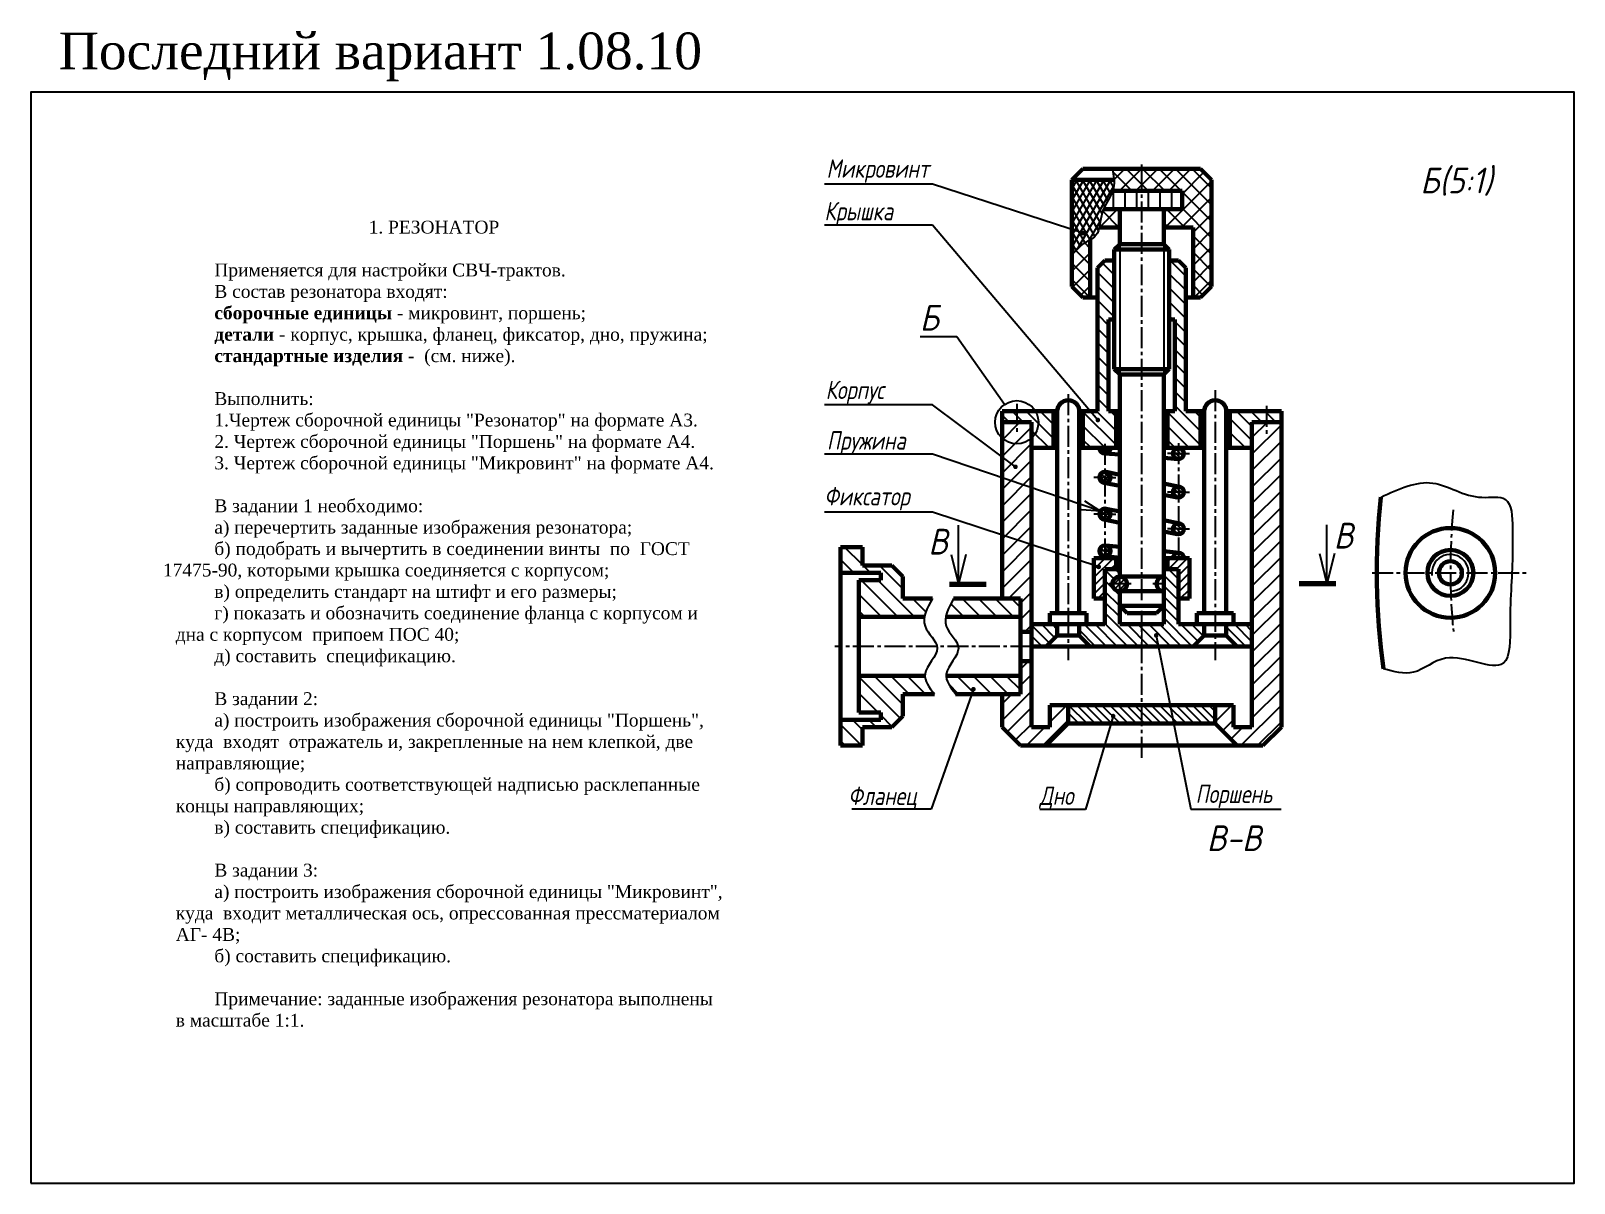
# Model space of a CAD drawing. Header units: millimetres. Extents: x 0 to 1155, y -5 to 314.
# Drawn here: x 0 to 420, y 0 to 313.7 of the extents above; entities that cross this region are included whole.
import ezdxf

# ---------------------------------------------------------------- set-up
doc = ezdxf.new("R2010")
doc.units = ezdxf.units.MM
doc.header["$LTSCALE"] = 0.5
doc.linetypes.add('CENTER2', pattern=[28.575, 19.05, -3.175, 3.175, -3.175])
doc.layers.get('0').update_dxf_attribs({"linetype": 'CONTINUOUS', "lineweight": 60})
doc.styles.get("Standard").update_dxf_attribs({"font": 'isocpeui.ttf', "width": 0.9})
doc.styles.add('стиль1', font='times.ttf')
doc.dimstyles.new('ESKD_standart', dxfattribs={"dimtxt": 5, "dimasz": 5, "dimexe": 2, "dimexo": 0, "dimgap": 1, "dimtad": 1, "dimtoh": 1, "dimdec": 0, "dimzin": 1, "dimdsep": 46, "dimtxsty": 'Standard', "dimcen": 3, "dimdle": 1.25, "dimadec": 0, "dimazin": 0, "dimtfac": 1, "dimtdec": 0, "dimtmove": 0, "dimatfit": 3, "dimldrblk": 'DOT', "dimfxl": 1, "dimtvp": 1.5, "dimtolj": 1, "dimtzin": 1, "dimarcsym": 0})
pattern_1 = [(135, (12.7868, -8.8477), (-0.561266, -0.561266), [])]

msp = doc.modelspace()

# ---------------------------------------------------------------- hatches: boundary and pattern name
at = {"lineweight": -3}
h = msp.add_hatch(dxfattribs=at)
h.set_pattern_fill('ANSI37', style=0)
h.set_pattern_definition([(45, (12.7868, -8.8477), (-2.245064, 2.245064), []), (135, (12.7868, -8.8477), (-2.245064, -2.245064), [])])
h.paths.add_polyline_path([(321.32, 273.11), (318.32, 276.11), (302.32, 276.11), (302.32, 270.11), (313.32, 270.11), (313.32, 265.11), (308.32, 265.11), (308.32, 260.11), (316.32, 260.11), (316.32, 241.11), (318.32, 241.11), (321.32, 244.11)])
edge = h.paths.add_edge_path()
edge.add_line((302.32, 276.11), (294.35, 276.11))
edge.add_spline(control_points=[(294.36, 276.04), (294.54, 275.06), (294.71, 274.07), (294.76, 273.11)], knot_values=[0, 0, 0, 0, 2.880133, 2.880133, 2.880133, 2.880133], degree=3, periodic=0)
edge.add_spline(control_points=[(294.76, 273.11), (294.81, 272.38), (294.78, 271.35), (294.51, 270.39), (294.41, 270.11)], knot_values=[2.880133, 2.880133, 2.880133, 2.880133, 5.07879, 6.017923, 6.017923, 6.017923, 6.017923], degree=3, periodic=0)
edge.add_line((294.41, 270.11), (302.32, 270.11))
edge.add_line((302.32, 270.11), (302.32, 276.11))
edge = h.paths.add_edge_path()
edge.add_line((296.32, 265.11), (291.92, 265.11))
edge.add_spline(control_points=[(291.92, 265.11), (291.78, 264.77), (291.19, 263.18), (291.06, 261.36), (290.77, 260.11)], knot_values=[11.582371, 11.582371, 11.582371, 11.582371, 12.645876, 16.504937, 16.504937, 16.504937, 16.504937], degree=3, periodic=0)
edge.add_line((290.77, 260.11), (296.32, 260.11))
edge.add_line((296.32, 260.11), (296.32, 265.11))
edge = h.paths.add_edge_path()
edge.add_spline(control_points=[(288.32, 256.76), (287.39, 256.21), (285.27, 255.24), (283.96, 253.52), (283.32, 252.64)], knot_values=[21.007656, 21.007656, 21.007656, 21.007656, 24.212361, 27.456254, 27.456254, 27.456254, 27.456254], degree=3, periodic=0)
edge.add_line((283.32, 252.64), (283.32, 244.11))
edge.add_line((283.32, 244.11), (286.32, 241.11))
edge.add_line((286.32, 241.11), (288.32, 241.11))
edge.add_line((288.32, 241.11), (288.32, 256.76))
h = msp.add_hatch(dxfattribs=at)
h.set_pattern_fill('LINE', scale=0.5, angle=60, style=0)
h.set_pattern_definition([(60, (158.0794, -3.4119), (-1.374815, 0.79375), [])])
edge = h.paths.add_edge_path()
edge.add_spline(control_points=[(283.32, 252.64), (283.96, 253.52), (285.68, 255.79), (291.17, 257.46), (290.75, 264.92), (294.71, 269.2), (294.81, 272.38), (294.76, 273.11)], knot_values=[2.880133, 2.880133, 2.880133, 2.880133, 6.124026, 11.401674, 17.690511, 25.257597, 27.456254, 27.456254, 27.456254, 27.456254], degree=3, periodic=0)
edge.add_line((294.76, 273.11), (283.32, 273.11))
edge.add_line((283.32, 273.11), (283.32, 252.64))
h = msp.add_hatch(dxfattribs=at)
h.set_pattern_fill('LINE', scale=0.5, angle=300, style=0)
h.set_pattern_definition([(300, (158.0794, -3.4119), (1.374815, 0.79375), [])])
edge = h.paths.add_edge_path()
edge.add_spline(control_points=[(283.32, 252.64), (283.96, 253.52), (285.68, 255.79), (291.17, 257.46), (290.75, 264.92), (294.71, 269.2), (294.81, 272.38), (294.76, 273.11)], knot_values=[2.880133, 2.880133, 2.880133, 2.880133, 6.124026, 11.401674, 17.690511, 25.257597, 27.456254, 27.456254, 27.456254, 27.456254], degree=3, periodic=0)
edge.add_line((294.76, 273.11), (283.32, 273.11))
edge.add_line((283.32, 273.11), (283.32, 252.64))
at = {"linetype": 'Continuous', "lineweight": -3}
h = msp.add_hatch(dxfattribs=at)
h.set_pattern_fill('ANSI31', angle=45, style=0)
h.set_pattern_definition([(90, (158.0794, -3.412), (-3.175, 7e-16), [])])
h.paths.add_polyline_path([(313.32, 270.11), (309.31, 270.11, -0.155178), (309.91, 268.23, -0.332352), (307.58, 265.11), (313.32, 265.11)])
h.paths.add_polyline_path([(309.91, 268.23, 0.155178), (309.31, 270.11), (302.32, 270.11, 0.171649), (303.4, 268.23, 0.332352), (305.73, 265.11), (307.58, 265.11, 0.332352)])
h.paths.add_polyline_path([(303.4, 268.23, -0.155178), (304, 270.11), (302.32, 270.11), (302.32, 265.11), (305.73, 265.11, -0.332352)], flags=17)
edge = h.paths.add_edge_path()
edge.add_line((302.32, 270.11), (294.41, 270.11))
edge.add_spline(control_points=[(294.41, 270.11), (293.83, 268.43), (292.67, 266.87), (291.92, 265.11)], knot_values=[6.017923, 6.017923, 6.017923, 6.017923, 11.582371, 11.582371, 11.582371, 11.582371], degree=3, periodic=0)
edge.add_line((291.92, 265.11), (302.32, 265.11))
edge.add_line((302.32, 265.11), (302.32, 270.11))
at = {"lineweight": -3, "ltscale": 0.3}
h = msp.add_hatch(dxfattribs=at)
h.set_pattern_fill('ANSI31', scale=0.85, angle=90, style=0)
h.set_pattern_definition([(135, (12.7868, -8.8477), (-1.908304, -1.908304), [])])
h.paths.add_polyline_path([(273.39, 210.11), (268.32, 210.11), (268.32, 207.11), (272.32, 207.11), (272.32, 202.78, 0.209097), (274.21, 207.11, 0.13436)])
h.paths.add_polyline_path([(268.32, 210.11), (264.32, 210.11), (264.32, 207.11), (268.32, 207.11)])
h.paths.add_polyline_path([(278.32, 210.11), (273.39, 210.11, -0.13436), (274.21, 207.11, -0.209097), (272.32, 202.78), (272.32, 200.11), (278.32, 200.11)])
h.paths.add_polyline_path([(295.32, 210.11), (293.32, 210.11), (293.32, 235.11), (294.82, 235.11), (294.82, 251.11), (292.32, 251.11), (290.32, 249.11), (290.32, 241.11), (290.32, 210.11), (286.32, 210.11), (286.32, 200.11), (295.32, 200.11)])
h.paths.add_polyline_path([(314.32, 241.11), (314.32, 249.11), (312.32, 251.11), (309.82, 251.11), (309.82, 235.11), (311.32, 235.11), (311.32, 210.11), (309.32, 210.11), (309.32, 200.11), (318.32, 200.11), (318.32, 210.11), (314.32, 210.11)])
h.paths.add_polyline_path([(336.32, 210.11), (326.32, 210.11), (326.32, 200.11), (332.32, 200.11), (332.32, 207.11), (336.32, 207.11)])
h.paths.add_polyline_path([(340.32, 210.11), (336.32, 210.11), (336.32, 207.11), (340.32, 207.11)])
h = msp.add_hatch(dxfattribs=at)
h.set_pattern_fill('ANSI31', style=0)
h.set_pattern_definition([(45, (12.7868, -8.8477), (-2.245064, 2.245064), [])])
h.paths.add_polyline_path([(272.32, 202.78, -0.391485), (264.32, 202.78), (264.32, 159.11), (269.32, 159.11), (269.32, 150.11), (272.32, 150.11), (272.32, 152.11)])
h.paths.add_polyline_path([(272.32, 202.78), (272.32, 207.11), (264.32, 207.11), (264.32, 202.78, 0.391485)])
h.paths.add_polyline_path([(269.32, 133.11), (264.32, 133.11), (264.32, 124.11), (269.32, 119.11), (276.32, 119.11), (282.32, 125.11), (282.32, 130.11), (277.32, 130.11), (277.32, 124.11), (272.32, 124.11), (272.32, 142.11), (269.32, 142.11)])
h.paths.add_polyline_path([(328.32, 119.11), (335.32, 119.11), (340.32, 124.11), (340.32, 207.11), (332.32, 207.11), (332.32, 124.11), (327.32, 124.11), (327.32, 130.11), (322.32, 130.11), (322.32, 125.11)])
at = {"lineweight": -3}
h = msp.add_hatch(dxfattribs=at)
h.set_pattern_fill('ANSI31', scale=0.25, angle=90, style=0)
h.set_pattern_definition(pattern_1)
edge = h.paths.add_edge_path()
edge.add_arc((312.32, 198.61), 1.5, 0, 360)
edge = h.paths.add_edge_path()
edge.add_arc((312.32, 188.11), 1.5, 0, 360)
edge = h.paths.add_edge_path()
edge.add_arc((292.31, 192.11), 1.5, 0, 360)
edge = h.paths.add_edge_path()
edge.add_arc((292.31, 200.11), 1.5, 180, 360)
h = msp.add_hatch(dxfattribs=at)
h.set_pattern_fill('ANSI31', scale=0.25, angle=90, style=0)
h.paths.add_polyline_path([(293.81, 200.11), (292.31, 200.11), (292.31, 198.61, 0.414204)])
h.paths.add_polyline_path([(292.31, 200.11), (290.81, 200.11, 0.414223), (292.31, 198.61)])
h = msp.add_hatch(dxfattribs=at)
h.set_pattern_fill('ANSI31', scale=0.25, angle=90, style=0)
h.set_pattern_definition(pattern_1)
edge = h.paths.add_edge_path()
edge.add_arc((292.31, 182.11), 1.5, 0, 360)
edge = h.paths.add_edge_path()
edge.add_arc((312.32, 178.11), 1.5, 0, 360)
at = {"lineweight": -3, "ltscale": 0.3}
h = msp.add_hatch(dxfattribs=at)
h.set_pattern_fill('ANSI31', angle=90, style=0)
h.set_pattern_definition([(135, (12.7868, -8.8477), (-2.245064, -2.245064), [])])
edge = h.paths.add_edge_path()
edge.add_spline(control_points=[(245.91, 133.11), (244.62, 134.77), (243.34, 136.43), (243.31, 138.11)], knot_values=[22.899261, 22.899261, 22.899261, 22.899261, 28.422515, 28.422515, 28.422515, 28.422515], degree=3, periodic=0)
edge.add_line((243.31, 138.11), (225.32, 138.11))
edge.add_line((225.32, 138.11), (225.32, 128.11))
edge.add_line((225.32, 128.11), (231.32, 128.11))
edge.add_line((231.32, 128.11), (231.32, 126.11))
edge.add_line((231.32, 126.11), (220.32, 126.11))
edge.add_line((220.32, 126.11), (220.32, 119.11))
edge.add_line((220.32, 119.11), (226.32, 119.11))
edge.add_line((226.32, 119.11), (226.32, 124.11))
edge.add_line((226.32, 124.11), (234.32, 124.11))
edge.add_line((234.32, 124.11), (237.32, 127.11))
edge.add_line((237.32, 127.11), (237.32, 133.11))
edge.add_line((237.32, 133.11), (245.91, 133.11))
edge = h.paths.add_edge_path()
edge.add_spline(control_points=[(243.19, 154.11), (243.48, 155.73), (244.41, 157.42), (245.35, 159.11)], knot_values=[0, 0, 0, 0, 5.09242, 5.09242, 5.09242, 5.09242], degree=3, periodic=0)
edge.add_line((245.35, 159.11), (237.32, 159.11))
edge.add_line((237.32, 159.11), (237.32, 165.11))
edge.add_line((237.32, 165.11), (234.32, 168.11))
edge.add_line((234.32, 168.11), (226.32, 168.11))
edge.add_line((226.32, 168.11), (226.32, 173.11))
edge.add_line((226.32, 173.11), (220.32, 173.11))
edge.add_line((220.32, 173.11), (220.32, 166.11))
edge.add_line((220.32, 166.11), (231.32, 166.11))
edge.add_line((231.32, 166.11), (231.32, 164.11))
edge.add_line((231.32, 164.11), (225.32, 164.11))
edge.add_line((225.32, 164.11), (225.32, 155.11))
edge.add_line((225.32, 155.11), (225.32, 154.11))
edge.add_line((225.32, 154.11), (243.19, 154.11))
edge = h.paths.add_edge_path()
edge.add_line((269.32, 159.11), (251.13, 159.11))
edge.add_spline(control_points=[(251.13, 159.1), (250.19, 157.42), (249.26, 155.73), (248.96, 154.11)], knot_values=[0, 0, 0, 0, 5.086029, 5.086029, 5.086029, 5.086029], degree=3, periodic=0)
edge.add_line((248.96, 154.11), (269.32, 154.11))
edge.add_line((269.32, 154.11), (269.32, 159.11))
edge = h.paths.add_edge_path()
edge.add_line((269.32, 138.11), (249.09, 138.11))
edge.add_spline(control_points=[(249.09, 138.11), (249.11, 136.43), (250.4, 134.77), (251.68, 133.11)], knot_values=[22.892542, 22.892542, 22.892542, 22.892542, 28.415733, 28.415733, 28.415733, 28.415733], degree=3, periodic=0)
edge.add_line((251.68, 133.11), (269.32, 133.11))
edge.add_line((269.32, 133.11), (269.32, 138.11))
at = {"lineweight": -3}
h = msp.add_hatch(dxfattribs=at)
h.set_pattern_fill('ANSI31', scale=0.25, angle=90, style=0)
h.set_pattern_definition(pattern_1)
edge = h.paths.add_edge_path()
edge.add_arc((292.32, 172.11), 1.5, 0, 360)
edge = h.paths.add_edge_path()
edge.add_arc((312.32, 170.11), 1.5, 0, 180)
h = msp.add_hatch(dxfattribs=at)
h.set_pattern_fill('ANSI31', scale=0.5, style=0)
h.set_pattern_definition([(45, (10, 0), (-1.122532, 1.122532), [])])
h.paths.add_polyline_path([(312.32, 159.11), (315.32, 159.11), (315.32, 170.11), (309.32, 170.11), (309.32, 167.11), (312.32, 167.11)])
h.paths.add_polyline_path([(292.32, 167.11), (295.32, 167.11), (295.32, 170.11), (292.32, 170.11), (289.32, 170.11), (289.32, 159.11), (292.32, 159.11)])
h = msp.add_hatch(dxfattribs=at)
h.set_pattern_fill('ANSI31', scale=0.25, angle=90, style=0)
h.set_pattern_definition(pattern_1)
h.paths.add_polyline_path([(312.32, 171.61), (312.32, 171.61, 0.414214), (310.82, 170.11), (312.32, 170.11)])
h.paths.add_polyline_path([(312.32, 171.61), (312.32, 170.11), (313.82, 170.11, 0.414204)])
h = msp.add_hatch(dxfattribs=at)
h.set_pattern_fill('ANSI31', scale=0.65, angle=90, style=0)
h.set_pattern_definition([(135, (12.7868, -8.8477), (-1.459292, -1.459292), [])])
h.paths.add_polyline_path([(272.32, 152.11), (272.32, 146.11), (276.32, 146.11), (279.32, 149.11), (279.32, 152.11), (277.32, 152.11)])
h.paths.add_polyline_path([(296.32, 152.11), (296.32, 161.11, -0.414214), (294.32, 163.11, -0.414214), (296.32, 165.11), (296.32, 165.86), (296.32, 167.11), (292.32, 167.11), (292.32, 152.11), (291.32, 152.11), (287.32, 152.11), (285.32, 152.11), (285.32, 149.11), (288.32, 146.11), (302.32, 146.11), (302.32, 152.11)])
h.paths.add_polyline_path([(316.32, 146.11), (319.32, 149.11), (319.32, 152.11), (313.32, 152.11), (312.32, 152.11), (312.32, 167.11), (308.32, 167.11), (308.32, 152.11), (302.32, 152.11), (302.32, 146.11)])
h.paths.add_polyline_path([(328.32, 146.11), (332.32, 146.11), (332.32, 152.11), (325.32, 152.11), (325.32, 149.11)])
at = {"linetype": 'Continuous', "lineweight": -3}
h = msp.add_hatch(dxfattribs=at)
h.set_pattern_fill('ANSI31', scale=0.35, style=0)
h.set_pattern_definition([(45, (12.7868, -8.8477), (-0.7857724, 0.7857724), [])])
h.paths.add_polyline_path([(298.32, 163.11, 0.414214), (296.32, 165.11), (296.32, 163.11)])
h.paths.add_polyline_path([(296.32, 163.11), (296.32, 165.11, 0.414214), (294.32, 163.11)])
h.paths.add_polyline_path([(296.32, 163.11), (294.32, 163.11, 0.414214), (296.32, 161.11)])
h.paths.add_polyline_path([(298.32, 163.11), (296.32, 163.11), (296.32, 161.11, 0.414214)])
at = {"lineweight": -3}
h = msp.add_hatch(dxfattribs=at)
h.set_pattern_fill('ANSI31', scale=0.5, angle=90, style=0)
h.set_pattern_definition([(135, (12.7868, -8.8477), (-1.122532, -1.122532), [])])
h.paths.add_polyline_path([(282.32, 130.11), (282.32, 125.11), (302.32, 125.11), (302.32, 130.11)])
h.paths.add_polyline_path([(302.32, 130.11), (302.32, 125.11), (322.32, 125.11), (322.32, 130.11)])

# ---------------------------------------------------------------- linework, layer by layer
at = {"color": 7, "linetype": 'CENTER2', "lineweight": -3, "ltscale": 0.6}
for p, q in [((302.32, 115.8), (302.32, 277.29)), ((282.32, 214.73), (282.32, 142.39)), ((322.32, 215.83), (322.32, 142.39)), ((268.32, 212.13), (268.32, 203.7)), ((336.32, 211.61), (336.32, 203.7)), ((292.31, 201.2), (292.32, 169.17)), ((312.32, 198.61), (309.32, 198.61)), ((312.32, 201.43), (312.32, 169.13)), ((312.32, 198.61), (315.32, 198.61)), ((365, 166.11), (407.11, 166.11)), ((272.32, 146.11), (218.78, 146.11))]:
    msp.add_line(p, q, dxfattribs=at)
at = {"color": 7, "lineweight": 60, "ltscale": 0.3}
for p, q in [((283.32, 273.11), (286.32, 276.11)), ((283.32, 273.11), (283.32, 244.11)), ((283.32, 273.11), (294.76, 273.11)), ((302.32, 276.11), (286.32, 276.11)), ((318.32, 276.11), (302.32, 276.11)), ((318.32, 276.11), (321.32, 273.11)), ((321.32, 244.11), (321.32, 273.11)), ((294.41, 270.11), (302.32, 270.11)), ((313.32, 270.11), (302.32, 270.11)), ((313.32, 265.11), (313.32, 270.11)), ((291.92, 265.11), (313.32, 265.11)), ((296.32, 255.61), (296.32, 265.11)), ((306.32, 265.11), (302.32, 265.11)), ((308.32, 255.61), (308.32, 265.11)), ((288.32, 241.11), (288.32, 256.76)), ((290.77, 260.11), (296.32, 260.11)), ((316.32, 260.11), (308.32, 260.11)), ((316.32, 241.11), (316.32, 260.11)), ((294.82, 254.11), (296.32, 255.61)), ((294.82, 254.11), (294.82, 221.61)), ((294.82, 254.11), (302.32, 254.11)), ((302.32, 255.61), (296.32, 255.61)), ((302.32, 255.61), (308.32, 255.61)), ((309.82, 254.11), (302.32, 254.11)), ((309.82, 254.11), (308.32, 255.61)), ((309.82, 254.11), (309.82, 221.61)), ((292.32, 251.11), (290.32, 249.11)), ((292.32, 251.11), (290.32, 249.11)), ((290.32, 241.11), (290.32, 249.11)), ((292.32, 251.11), (294.82, 251.11)), ((294.82, 251.11), (292.32, 251.11)), ((309.82, 251.11), (312.32, 251.11)), ((312.32, 251.11), (314.32, 249.11)), ((314.32, 210.11), (314.32, 249.11)), ((286.32, 241.11), (283.32, 244.11)), ((321.32, 244.11), (318.32, 241.11)), ((286.32, 241.11), (290.32, 241.11)), ((290.32, 241.11), (286.32, 241.11)), ((290.32, 241.11), (286.32, 241.11)), ((290.32, 241.11), (288.32, 241.11)), ((290.32, 241.11), (290.32, 210.11)), ((314.32, 241.11), (318.32, 241.11)), ((314.32, 241.11), (318.32, 241.11)), ((314.32, 241.11), (316.32, 241.11)), ((293.32, 235.11), (293.32, 210.11)), ((294.82, 235.11), (293.32, 235.11)), ((309.82, 235.11), (311.32, 235.11)), ((311.32, 235.11), (311.32, 210.11)), ((294.82, 221.61), (296.32, 220.11)), ((294.82, 221.61), (302.32, 221.61)), ((296.32, 165.11), (296.32, 220.11)), ((296.32, 220.11), (302.32, 220.11)), ((296.32, 220.11), (302.32, 220.11)), ((309.82, 221.61), (302.32, 221.61)), ((308.32, 220.11), (302.32, 220.11)), ((308.32, 220.11), (302.32, 220.11)), ((309.82, 221.61), (308.32, 220.11)), ((308.32, 220.11), (308.32, 152.11)), ((264.32, 210.11), (264.32, 207.11)), ((264.32, 210.11), (279.32, 210.11)), ((264.32, 159.11), (264.32, 210.11)), ((268.32, 210.11), (270.22, 210.11)), ((278.32, 210.11), (278.32, 200.11)), ((279.32, 210.11), (278.32, 210.11)), ((279.32, 200.11), (279.32, 210.11)), ((285.32, 200.11), (285.32, 210.11)), ((285.32, 210.11), (286.32, 210.11)), ((285.32, 210.11), (290.32, 210.11)), ((286.32, 210.11), (286.32, 200.11)), ((293.32, 210.11), (296.32, 210.11)), ((293.32, 210.11), (296.32, 210.11)), ((295.32, 200.11), (295.32, 210.11)), ((311.32, 210.11), (308.32, 210.11)), ((309.32, 200.11), (309.32, 210.11)), ((319.32, 210.11), (314.32, 210.11)), ((319.32, 210.11), (318.32, 210.11)), ((318.32, 210.11), (318.32, 200.11)), ((319.32, 200.11), (319.32, 210.11)), ((340.32, 210.11), (325.32, 210.11)), ((325.32, 210.11), (326.32, 210.11)), ((325.32, 200.11), (325.32, 210.11)), ((326.32, 210.11), (326.32, 200.11)), ((340.32, 124.11), (340.32, 210.11)), ((340.32, 210.11), (340.32, 207.11)), ((264.32, 207.11), (264.32, 209.51)), ((264.32, 207.11), (272.32, 207.11)), ((272.32, 207.11), (272.32, 124.11)), ((340.32, 207.11), (332.32, 207.11)), ((332.32, 207.11), (332.32, 124.11)), ((278.32, 200.11), (272.32, 200.11)), ((278.32, 201.11), (278.32, 200.11)), ((278.32, 200.11), (278.32, 201.11)), ((278.32, 200.11), (279.32, 200.11)), ((279.32, 200.11), (279.32, 155.11)), ((285.32, 155.11), (285.32, 200.11)), ((286.32, 200.11), (285.32, 200.11)), ((286.32, 200.11), (296.32, 200.11)), ((292.2, 198.62), (296.32, 198.31)), ((296.32, 200.11), (295.32, 200.11)), ((318.32, 200.11), (308.32, 200.11)), ((308.32, 200.11), (309.32, 200.11)), ((308.32, 197.41), (312.2, 197.11)), ((312.32, 198.61), (312.32, 198.61)), ((318.32, 200.11), (319.32, 200.11)), ((319.32, 155.11), (319.32, 200.11)), ((326.32, 200.11), (325.32, 200.11)), ((325.32, 200.11), (325.32, 155.11)), ((326.32, 200.11), (326.32, 201.11)), ((326.32, 201.11), (326.32, 200.11)), ((326.32, 200.11), (332.32, 200.11)), ((292.61, 193.58), (296.32, 192.84)), ((292.02, 190.64), (296.32, 189.78)), ((308.32, 190.44), (312.61, 189.58)), ((308.32, 187.38), (312.01, 186.64)), ((292.02, 180.64), (296.32, 179.78)), ((292.61, 183.58), (296.32, 182.84)), ((308.32, 180.44), (312.61, 179.58)), ((308.32, 177.38), (312.01, 176.64)), ((220.32, 173.11), (220.32, 146.11)), ((226.32, 173.11), (220.32, 173.11)), ((226.32, 168.11), (226.32, 173.11)), ((292.46, 173.6), (296.32, 173.22)), ((226.32, 168.11), (234.32, 168.11)), ((234.32, 168.11), (237.32, 165.11)), ((289.32, 170.11), (296.32, 170.11)), ((289.32, 159.11), (289.32, 170.11)), ((292.17, 170.62), (296.32, 170.2)), ((296.32, 170.11), (292.32, 170.11)), ((296.32, 170.11), (295.32, 170.11)), ((295.32, 170.11), (295.32, 167.11)), ((308.32, 172.02), (312.46, 171.6)), ((315.32, 170.11), (308.32, 170.11)), ((308.32, 170.11), (309.32, 170.11)), ((308.32, 170.11), (312.32, 170.11)), ((309.32, 170.11), (309.32, 167.11)), ((315.32, 159.11), (315.32, 170.11)), ((220.32, 166.11), (231.32, 166.11)), ((231.32, 164.11), (225.32, 164.11)), ((225.32, 128.11), (225.32, 164.11)), ((231.32, 166.11), (231.32, 164.11)), ((237.32, 159.11), (237.32, 165.14)), ((237.32, 159.11), (237.32, 165.14)), ((296.32, 167.11), (292.32, 167.11)), ((292.32, 167.11), (292.32, 152.11)), ((296.32, 165.11), (302.32, 165.11)), ((308.32, 165.11), (302.32, 165.11)), ((312.32, 167.11), (308.32, 167.11)), ((312.32, 167.11), (308.32, 167.11)), ((308.32, 167.11), (308.32, 152.11)), ((312.32, 152.11), (312.32, 167.11)), ((312.32, 167.11), (312.32, 163.11)), ((312.32, 167.11), (312.32, 159.11)), ((312.32, 152.11), (312.32, 167.11)), ((296.32, 161.11), (302.32, 161.11)), ((296.32, 152.11), (296.32, 161.11)), ((308.32, 161.11), (302.32, 161.11)), ((308.32, 152.11), (308.32, 163.11)), ((245.35, 159.11), (237.32, 159.11)), ((269.32, 159.11), (251.13, 159.11)), ((269.32, 146.11), (269.32, 159.11)), ((292.32, 159.11), (289.32, 159.11)), ((298.32, 155.11), (296.32, 157.11)), ((296.32, 157.11), (302.32, 157.11)), ((308.32, 157.11), (302.32, 157.11)), ((306.32, 155.11), (308.32, 157.11)), ((308.32, 152.11), (308.32, 157.11)), ((312.32, 159.11), (315.32, 159.11)), ((225.32, 154.11), (243.19, 154.11)), ((248.96, 154.11), (269.32, 154.11)), ((291.32, 152.11), (272.32, 152.11)), ((277.32, 155.11), (277.32, 153.11)), ((279.32, 155.11), (277.32, 155.11)), ((277.32, 153.11), (277.32, 152.11)), ((279.32, 152.11), (277.32, 152.11)), ((285.32, 155.11), (279.32, 155.11)), ((279.32, 152.11), (279.32, 149.11)), ((279.32, 149.11), (279.32, 152.11)), ((287.32, 155.11), (285.32, 155.11)), ((285.32, 149.11), (285.32, 152.11)), ((287.32, 152.11), (285.32, 152.11)), ((285.32, 152.11), (285.32, 149.11)), ((287.32, 152.11), (287.32, 155.11)), ((287.32, 152.11), (292.32, 152.11)), ((302.32, 152.11), (296.32, 152.11)), ((302.32, 155.11), (298.32, 155.11)), ((302.32, 155.11), (306.32, 155.11)), ((308.32, 152.11), (302.32, 152.11)), ((312.32, 152.11), (332.32, 152.11)), ((317.32, 152.11), (313.32, 152.11)), ((317.32, 152.11), (317.32, 155.11)), ((317.32, 155.11), (319.32, 155.11)), ((319.32, 155.11), (325.32, 155.11)), ((319.32, 149.11), (319.32, 152.11)), ((319.32, 149.11), (319.32, 152.11)), ((325.32, 155.11), (327.32, 155.11)), ((325.32, 152.11), (325.32, 149.11)), ((325.32, 152.11), (325.32, 149.11)), ((327.32, 155.11), (327.32, 153.11)), ((327.32, 153.11), (327.32, 152.11)), ((269.32, 142.11), (269.32, 150.11)), ((269.32, 150.11), (272.32, 150.11)), ((279.32, 149.11), (276.32, 146.11)), ((276.32, 146.11), (279.32, 149.11)), ((279.32, 149.11), (285.32, 149.11)), ((285.32, 149.11), (288.32, 146.11)), ((285.32, 149.11), (288.32, 146.11)), ((319.32, 149.11), (316.32, 146.11)), ((316.32, 146.11), (319.32, 149.11)), ((325.32, 149.11), (319.32, 149.11)), ((325.32, 149.11), (328.32, 146.11)), ((325.32, 149.11), (328.32, 146.11)), ((220.32, 146.11), (220.32, 119.11)), ((269.32, 146.11), (269.32, 133.11)), ((272.32, 146.11), (332.32, 146.11)), ((272.32, 146.11), (272.32, 142.11)), ((272.32, 142.11), (269.32, 142.11)), ((225.32, 138.11), (243.31, 138.11)), ((249.09, 138.11), (269.32, 138.11)), ((245.91, 133.11), (237.32, 133.11)), ((237.32, 133.11), (237.32, 127.08)), ((269.32, 133.11), (251.68, 133.11)), ((264.32, 124.11), (264.32, 133.11)), ((220.32, 126.11), (231.32, 126.11)), ((231.32, 128.11), (225.32, 128.11)), ((231.32, 126.11), (231.32, 128.11)), ((234.32, 124.11), (237.32, 127.11)), ((277.32, 130.11), (282.32, 130.11)), ((277.32, 130.11), (302.32, 130.11)), ((277.32, 124.11), (277.32, 130.11)), ((282.32, 130.11), (282.32, 125.11)), ((327.32, 130.11), (302.32, 130.11)), ((327.32, 130.11), (322.32, 130.11)), ((322.32, 130.11), (322.32, 125.11)), ((322.32, 130.11), (322.32, 125.11)), ((327.32, 124.11), (327.32, 130.11)), ((226.32, 124.11), (226.32, 119.11)), ((226.32, 124.11), (234.32, 124.11)), ((264.32, 124.11), (269.32, 119.11)), ((272.32, 124.11), (277.32, 124.11)), ((276.32, 119.11), (282.32, 125.11)), ((282.32, 125.11), (302.32, 125.11)), ((322.32, 125.11), (302.32, 125.11)), ((328.32, 119.11), (322.32, 125.11)), ((332.32, 124.11), (327.32, 124.11)), ((340.32, 124.11), (335.32, 119.11)), ((226.32, 119.11), (220.32, 119.11)), ((269.32, 119.11), (335.32, 119.11)), ((302.32, 119.11), (277.32, 119.11)), ((302.32, 119.11), (327.32, 119.11))]:
    msp.add_line(p, q, dxfattribs=at)
at = {"color": 7, "lineweight": -3}
for p, q in [((296.32, 255.61), (296.32, 220.11)), ((308.32, 255.61), (308.32, 220.11)), ((245.42, 211.89), (216, 211.89)), ((292.31, 192.11), (289.31, 192.11)), ((292.31, 192.11), (295.31, 192.11)), ((312.32, 188.11), (309.32, 188.11)), ((312.32, 188.11), (315.32, 188.11)), ((292.31, 182.11), (289.31, 182.11)), ((292.31, 182.11), (295.31, 182.11)), ((252.45, 163.08), (252.45, 179.08)), ((312.32, 178.11), (309.32, 178.11)), ((312.32, 178.11), (315.32, 178.11)), ((352.73, 163.17), (352.73, 179.17)), ((250.45, 171.08), (252.45, 163.08)), ((252.45, 163.08), (252.45, 171.08)), ((254.45, 171.08), (252.45, 163.08)), ((294.33, 172.11), (290.37, 172.11)), ((292.32, 172.11), (294.33, 172.11)), ((350.69, 171.42), (352.73, 163.17)), ((354.78, 171.42), (352.73, 163.17)), ((296.32, 161.11), (296.32, 165.86)), ((299.42, 163.11), (293.44, 163.11)), ((308.32, 163.11), (305.34, 163.11))]:
    msp.add_line(p, q, dxfattribs=at)
at = {"color": 7}
for p, q in [((314.32, 210.11), (314.32, 241.11)), ((312.32, 170.11), (312.32, 170.11)), ((292.32, 167.11), (292.32, 159.11)), ((292.32, 167.11), (296.32, 167.11)), ((292.32, 167.11), (292.32, 163.11)), ((292.32, 152.11), (292.32, 167.11)), ((308.32, 163.11), (308.32, 165.72)), ((308.32, 165.72), (308.32, 160.31)), ((296.32, 152.11), (296.32, 161.11)), ((296.32, 152.11), (296.32, 161.11)), ((296.32, 152.11), (296.32, 157.11)), ((272.32, 152.11), (272.32, 146.11)), ((302.32, 152.11), (296.32, 152.11)), ((296.32, 152.11), (302.32, 152.11)), ((308.32, 152.11), (302.32, 152.11)), ((332.32, 152.11), (332.32, 146.11)), ((220.32, 119.11), (220.32, 145.11)), ((269.32, 146.11), (269.32, 146.11)), ((269.32, 146.11), (269.32, 146.11)), ((269.32, 146.11), (269.32, 133.11)), ((269.32, 146.11), (269.32, 146.11)), ((269.32, 146.11), (269.32, 146.11)), ((225.32, 128.11), (225.32, 137.11)), ((282.32, 130.11), (282.32, 125.11))]:
    msp.add_line(p, q, dxfattribs=at)
at = {"color": 7, "lineweight": 0}
for p, q in [((296.32, 165.86), (296.32, 167.11)), ((296.32, 165.11), (296.32, 165.86)), ((277.32, 152.11), (272.32, 152.11)), ((272.32, 152.11), (272.32, 146.11)), ((302.32, 146.11), (302.32, 152.11)), ((302.32, 152.11), (302.32, 146.11)), ((332.32, 152.11), (325.32, 152.11)), ((332.32, 146.11), (332.32, 152.11))]:
    msp.add_line(p, q, dxfattribs=at)
at = {"color": 7, "lineweight": 100}
for p, q in [((250.02, 163.08), (260.02, 163.08)), ((355.16, 163.15), (345.16, 163.15))]:
    msp.add_line(p, q, dxfattribs=at)
at = {"color": 7, "linetype": 'Continuous'}
msp.add_line((264.32, 159.11), (264.32, 159.11), dxfattribs=at)
at = {"color": 7, "lineweight": -3}
msp.add_lwpolyline([(0, 0), (420, 0), (420, 297), (0, 297)], close=True, dxfattribs=at)
msp.add_circle((268.32, 207.11), 5.89, dxfattribs=at)
at = {"color": 7, "lineweight": 60, "ltscale": 0.3}
for centre, radius in [((312.32, 198.61), 1.5), ((292.31, 192.11), 1.5), ((312.32, 188.11), 1.5), ((312.32, 178.11), 1.5), ((292.32, 172.11), 1.5), ((386.32, 166.11), 6.25), ((386.31, 166.11), 3.15), ((296.32, 163.11), 2)]:
    msp.add_circle(centre, radius, dxfattribs=at)
at = {"color": 7, "lineweight": 60}
for centre, radius in [((292.31, 182.11), 1.5), ((386.32, 166.11), 12.2)]:
    msp.add_circle(centre, radius, dxfattribs=at)
at = {"color": 7, "lineweight": 60, "ltscale": 0.3}
for centre, radius, start, end in [((282.32, 210.11), 3, 0, 180), ((322.32, 210.11), 3, 0, 180), ((292.31, 200.11), 1.5, 180, 0), ((312.32, 170.11), 1.5, 0, 180), ((308.32, 163.11), 2, 90, 270)]:
    msp.add_arc(centre, radius, start, end, dxfattribs=at)
at = {"color": 7, "lineweight": 60}
msp.add_arc((556.31, 166.11), 190, 173.7714, 187.9057, dxfattribs=at)
at = {"color": 7, "linetype": 'CENTER2', "lineweight": -3, "ltscale": 0.6}
msp.add_arc((556.31, 166.8), 170, 174.4263, 185.6166, dxfattribs=at)
at = {"color": 7, "lineweight": -3}
msp.add_arc((386.28, 166.12), 5.01, 271.4617, 187.8145, dxfattribs=at)
at = {"color": 7, "lineweight": 0}
for start, end in [(90, 180), (180, 270)]:
    msp.add_arc((296.32, 163.11), 2, start, end, dxfattribs=at)
at = {"color": 7, "lineweight": -3}
for points in [[(294.36, 276.04), (294.65, 270.97), (291.54, 264.07), (289.85, 258.01), (285.48, 255.06), (283.23, 252.52)], [(367.44, 186.72), (381.52, 190.58), (394.91, 186.68), (401.31, 186.12), (403.2, 178.35), (403.24, 171.8), (402.57, 152.15), (400.74, 141.55), (385.01, 142.87), (376.26, 139.05), (368.12, 139.98)], [(245.35, 159.11), (243.34, 151.62), (246.65, 145.65), (243.34, 138.6), (245.91, 133.11)], [(251.13, 159.1), (249.12, 151.62), (252.42, 145.64), (249.12, 138.59), (251.69, 133.1)]]:
    msp.add_spline(points, degree=3, dxfattribs=at)
at = {"color": 7}
for points in [[(245.91, 133.11), (245.91, 133.11), (245.91, 133.11), (245.91, 133.11)], [(251.68, 133.11), (251.68, 133.11), (251.69, 133.1), (251.69, 133.1)]]:
    msp.add_open_spline(points, degree=3, dxfattribs=at)

# ---------------------------------------------------------------- texts
at = {"color": 1, "lineweight": -3, "style": 'стиль1'}
msp.add_text('Последний вариант 1.08.10', height=10, dxfattribs=at).set_placement((7.6, 303.2))
at = {"color": 7, "lineweight": -3}
for s, height, width, p in [('Микровинт', 5, 0.8, (216.54, 273.67)), ('Б(5:1)', 7, 0.9, (378.13, 269.43)), ('Крышка', 5, 0.8, (215.96, 262.09)), ('Б', 7, 0.9, (241.92, 232.07)), ('Корпус', 5, 0.8, (216.29, 213.43)), ('Пружина', 5, 0.8, (216.64, 199.66)), ('Фиксатор', 5, 0.8, (215.92, 184.49)), ('В', 7, 0.9, (244.25, 171.11)), ('В', 7, 0.9, (354.59, 172.75)), ('Фланец', 5, 0.8, (222.43, 102.94)), ('Дно', 5, 0.8, (274.49, 102.97)), ('Поршень', 5, 0.8, (316.97, 103.47)), ('В-В', 7, 0.9, (320.05, 90.4))]:
    msp.add_text(s, height=height, dxfattribs=dict(at, width=width)).set_placement(p)
at = {"color": 7, "insert": (35.93, 267.82), "char_height": 3.5, "width": 152.65, "attachment_point": 1, "style": 'стиль1'}
msp.add_mtext('{\\fTimes New Roman|b0|i0|c204|p18;^I^I^I^I\\P^I^I^I^I1. РЕЗОНАТОР\\P\\P^IПрименяется для настройки СВЧ-трактов.\\P^IВ состав резонатора входят:\\P^I\\fTimes New Roman|b1|i0|c204|p18;сборочные единицы\\fTimes New Roman|b0|i0|c204|p18; - микровинт, поршень;\\P^I\\fTimes New Roman|b1|i0|c204|p18;детали\\fTimes New Roman|b0|i0|c204|p18; - корпус, крышка, фланец, фиксатор, дно, пружина;\\P^I\\fTimes New Roman|b1|i0|c204|p18;стандартные изделия \\fTimes New Roman|b0|i0|c204|p18;-  (см. ниже).\\P\\P^IВыполнить:\\P^I1.Чертеж сборочной единицы "Резонатор" на формате А3.\\P^I2. Чертеж сборочной единицы "Поршень" на формате А4.\\P^I3. Чертеж сборочной единицы "Микровинт" на формате А4.\\P\\P^IВ задании 1 необходимо:\\P^Iа) перечертить заданные изображения резонатора;\\P\\pi-3.5,l3.5;^Iб) подобрать и вычертить в соединении винты  по  ГОСТ 17475-}9{\\fTimes New Roman|b0|i0|c204|p18;0, которыми крышка соединяется с корпусом;\\P\\pi0,l0;^Iв) определить стандарт на штифт и его размеры;\\P\\pi-3.5,l3.5;^Iг) показать и обозначить соединение фланца с корпусом и дна с корпусом  припоем ПОС 40;\\P\\pi0,l0;^Iд) составить  спецификацию.\\P\\P^IВ задании 2:\\P\\pi-3.5,l3.5;^Iа) построить изображения сборочной единицы "Поршень", куда  входят  отражатель и, закрепленные на нем клепкой, две направляющие; \\P^Iб) сопроводить соответствующей надписью расклепанные концы направляющих;\\P\\pi0,l0;^Iв) составить спецификацию.\\P\\P^IВ задании 3:\\P\\pi-3.5,l3.5;^Iа) построить изображения сборочной единицы "Микровинт", куда  входит металлическая ось, опрессованная прессматериалом АГ- 4В;\\P\\pi0,l0;^Iб) составить спецификацию.\\P^I\\P\\pi-3.5,l3.5;^IПримечание: заданные изображения резонатора выполнены в масштабе 1:1.\\P\\pi0,l0;^I^I^I}', dxfattribs=at)

# ---------------------------------------------------------------- leaders
at = {"color": 7, "lineweight": -3}
for points, override in [([(286.34, 258.59), (245.42, 271.88), (216, 271.88)], {"dimgap": 1, "dimtad": 0, "dimldrblk": 'DotSmall'}), ([(290.37, 207.73), (245.42, 260.81), (216, 260.81)], {"dimgap": 1, "dimtad": 0, "dimldrblk": 'DotSmall'}), ([(264.93, 211.93), (252, 230.38), (242, 230.38)], {"dimgap": 1, "dimtad": 0, "dimldrblk": 'None'}), ([(267.95, 194.99), (245.42, 211.89), (216, 211.89)], {"dimgap": 1, "dimtad": 0, "dimldrblk": 'DotSmall'}), ([(291.06, 182.93), (245.42, 198.45), (216, 198.45)], {"dimgap": 1, "dimtad": 0, "dimldrblk": 'Open30'}), ([(290.61, 167.74), (245.42, 182.61), (216, 182.61)], {"dimgap": 1, "dimtad": 0, "dimldrblk": 'DotSmall'}), ([(256.51, 134.44), (245.03, 101.84), (223.4, 101.84)], {"dimgap": 1, "dimtad": 0, "dimldrblk": 'DotSmall'}), ([(294.54, 127.14), (287.01, 101.67), (274.58, 101.67)], {"dimgap": 1, "dimtad": 0, "dimldrblk": 'DotSmall'})]:
    msp.add_leader(points, dimstyle='ESKD_standart', override=override, dxfattribs=at)
at = {"color": 7, "linetype": 'Continuous', "lineweight": -3}
msp.add_leader([(306.26, 149.11), (315.72, 101.77), (340.24, 101.77)], dimstyle='ESKD_standart', override={"dimgap": 1, "dimtad": 0, "dimldrblk": 'DotSmall'}, dxfattribs=at)

doc.saveas('drawing.dxf')
